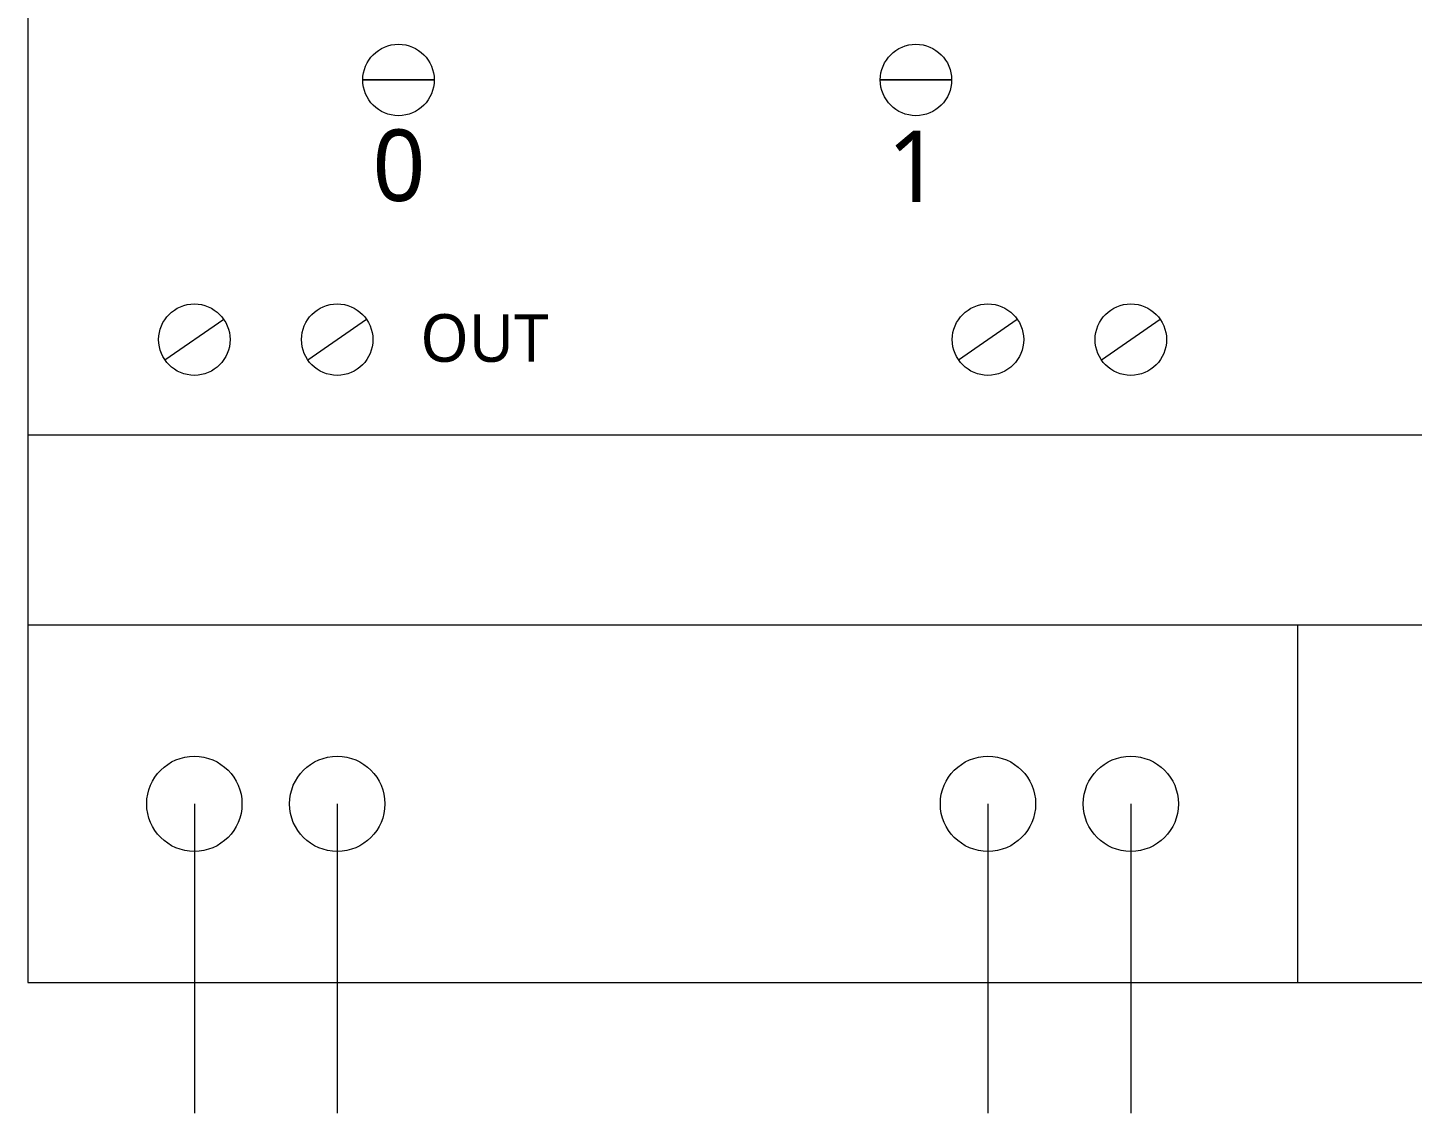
# Model space of a CAD drawing. Header units: millimetres. Extents: x 36 to 196, y -69 to 32.
# Drawn here: x 36 to 94.2, y -69 to -23.4 of the extents above; entities that cross this region are included whole.
import ezdxf

# ---------------------------------------------------------------- set-up
doc = ezdxf.new("R2010")
doc.units = ezdxf.units.MM
doc.header["$LTSCALE"] = 20
doc.layers.add('Ontwerplaag-1', color=7, linetype='Continuous')
doc.styles.add('@Malgun Gothic', font='malgun.ttf')

msp = doc.modelspace()

# ---------------------------------------------------------------- hatches: boundary and pattern name
at = {"layer": 'Ontwerplaag-1', "linetype": 'Continuous', "lineweight": 5, "transparency": 33554687}
h = msp.add_hatch(color=256, dxfattribs=at)
h.set_gradient(color1=(255, 0, 0), color2=(255, 0, 0))
h.paths.add_polyline_path([(50.075, -25.592), (53.075, -25.592)])
h = msp.add_hatch(color=256, dxfattribs=at)
h.set_gradient(color1=(255, 0, 0), color2=(255, 0, 0))
h.paths.add_polyline_path([(74.808, -25.592), (71.808, -25.592)])

# ---------------------------------------------------------------- linework, layer by layer
at = {"layer": 'Ontwerplaag-1', "color": 7, "linetype": 'Continuous', "lineweight": 5, "transparency": 33554687}
for p, q in [((36, 26.5), (36, -63.5)), ((36, 26.5), (36, -63.5)), ((41.767, -37.355), (44.233, -35.645)), ((47.767, -37.355), (50.233, -35.645)), ((75.101, -37.355), (77.566, -35.645)), ((81.101, -37.355), (83.566, -35.645)), ((36, -40.5), (196, -40.5)), ((36, -40.5), (196, -40.5)), ((196, -48.5), (36, -48.5)), ((196, -48.5), (36, -48.5)), ((89.333, -48.5), (89.333, -63.5)), ((43, -56), (43, -69)), ((49, -56), (49, -69)), ((76.333, -56), (76.333, -69)), ((82.333, -56), (82.333, -69)), ((36, -63.5), (196, -63.5)), ((36, -63.5), (196, -63.5))]:
    msp.add_line(p, q, dxfattribs=at)
at = {"layer": 'Ontwerplaag-1', "color": 7, "linetype": 'Continuous', "lineweight": 5, "transparency": 33554687, "flags": 128}
for points in [[(50.075, -25.592), (53.075, -25.592), (53.075, -25.592), (50.075, -25.592)], [(74.808, -25.592), (71.808, -25.592), (71.808, -25.592), (74.808, -25.592)]]:
    msp.add_lwpolyline(points, close=True, dxfattribs=at)
at = {"layer": 'Ontwerplaag-1', "color": 7, "linetype": 'Continuous', "lineweight": 5, "transparency": 33554687}
for centre, radius in [((51.575, -25.592), 1.5), ((73.308, -25.592), 1.5), ((43, -36.5), 1.5), ((49, -36.5), 1.5), ((76.333, -36.5), 1.5), ((82.333, -36.5), 1.5), ((43, -56), 2), ((49, -56), 2), ((76.333, -56), 2), ((82.333, -56), 2)]:
    msp.add_circle(centre, radius, dxfattribs=at)

# ---------------------------------------------------------------- texts
at = {"layer": 'Ontwerplaag-1', "color": 7, "transparency": 33554687, "attachment_point": 7, "style": '@Malgun Gothic'}
for s, insert, char_height, line_spacing_factor in [('0', (50.476, -30.717), 3, 0.669344), ('1', (72.099, -30.717), 3, 0.669344), ('OUT', (52.492, -37.459), 2, 1.004011)]:
    msp.add_mtext(s, dxfattribs=dict(at, insert=insert, char_height=char_height, line_spacing_factor=line_spacing_factor))

doc.saveas('drawing.dxf')
